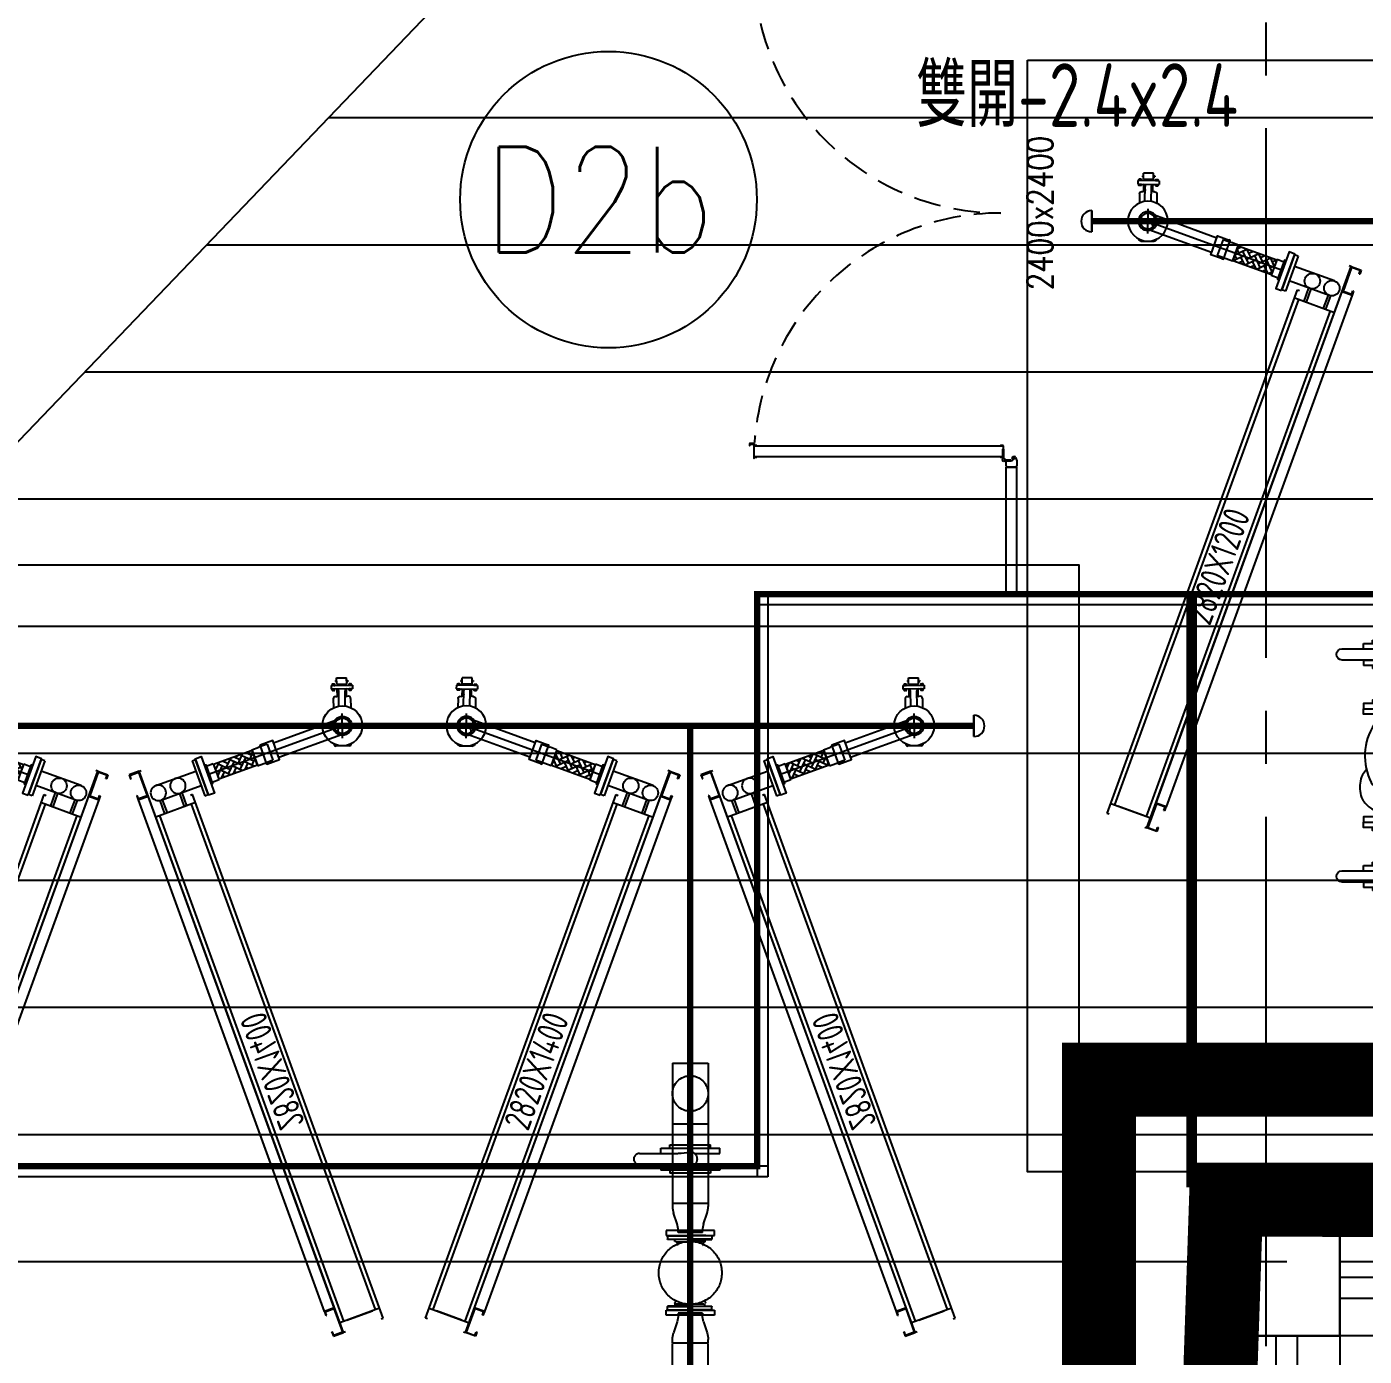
# Model space of a CAD drawing. Extents: x -18489 to 195597, y -1599 to 112111.
# Drawn here: x 14535 to 15166, y -45 to 583 of the extents above; entities that cross this region are included whole.
import ezdxf
from ezdxf.enums import TextEntityAlignment as Align

# ---------------------------------------------------------------- set-up
doc = ezdxf.new("R2010")
doc.units = 0
doc.header["$LTSCALE"] = 100
for name, pattern in [('188K-SM-03-F10-ARCH-PA-Y2257103$0$DASHED', [19.05, 12.7, -6.35]), ('188K-SM-07-F10-MECH-CR PIPE-Y2257103$0$XFM1Q20-200k$0$CENTER', [2, 1.25, -0.25, 0.25, -0.25]), ('X-S-FAB-L10$0$COL-CEN-LIN', [3.25, 2.5, -0.25, 0.25, -0.25])]:
    doc.linetypes.add(name, pattern=pattern)
for name, color, linetype in [('188K-SM-03-F10-ARCH-PA-Y2257103$0$K-0-Door-TXT', 53, 'Continuous'), ('188K-SM-03-F10-ARCH-PA-Y2257103$0$K-AREA', 53, 'Continuous'), ('188K-SM-03-F10-ARCH-PA-Y2257103$0$K-Divider-7.5', 53, 'Continuous'), ('188K-SM-03-F10-ARCH-PA-Y2257103$0$K-Door', 53, 'Continuous'), ('188K-SM-03-F10-ARCH-PA-Y2257103$0$K-P1S-4.2-單抗', 53, 'Continuous'), ('188K-SM-03-F10-ARCH-PA-Y2257103$0$K-P2D-4.2-雙抗', 53, 'Continuous'), ('188K-SM-03-F10-ARCH-PA-Y2257103$0$K-TXT', 53, 'Continuous'), ('188K-SM-03-F10-ARCH-PA-Y2257103$0$K-岩棉 2hr 7.5-非抗', 53, 'Continuous'), ('188K-SM-07-F10-MECH-CR PIPE-Y2257103$0$00_AC_CHS_12℃', 4, 'Continuous'), ('188K-SM-07-F10-MECH-CR PIPE-Y2257103$0$00_AC_CHS_20℃', 3, 'Continuous'), ('188K-SM-07-F10-MECH-CR PIPE-Y2257103$0$00_DCC', 7, 'Continuous'), ('188K-SM-07-F10-MECH-CR PIPE-Y2257103$0$00_閥站分組', 1, 'Continuous'), ('188K-SM-07-F10-MECH-CR PIPE-Y2257103$0$XFM1Q20-200k$0$U-PCW-V', 2, 'Continuous'), ('X-S-FAB-L10$0$0-DIM-TXT', 8, 'Continuous'), ('X-S-FAB-L10$0$A-WALL-EX', 8, 'Continuous'), ('X-S-FAB-L10$0$BLOCK', 8, 'Continuous'), ('X-S-FAB-L10$0$CCL', 8, 'X-S-FAB-L10$0$COL-CEN-LIN'), ('X-S-FAB-L10$0$COL-S', 8, 'Continuous'), ('X-S-FAB-L10$0$DIM-SEC', 8, 'Continuous'), ('X-S-FAB-L10$0$PEN4', 8, 'Continuous')]:
    doc.layers.add(name, color=color, linetype=linetype)
doc.styles.add('188K-SM-03-F10-ARCH-PA-Y2257103$0$14P7-XFDP10$0$AA-TXT', font='simplex.shx', dxfattribs={"width": 0.8, "bigfont": 'chineset.shx'})
doc.styles.add('188K-SM-03-F10-ARCH-PA-Y2257103$0$AA-TXT', font='isocp.shx', dxfattribs={"width": 0.8, "bigfont": 'chineset.shx'})
doc.styles.add('188K-SM-03-F10-ARCH-PA-Y2257103$0$Standard', font='txt.shx', dxfattribs={"bigfont": 'chineset.shx'})
doc.styles.add('188K-SM-07-F10-MECH-CR PIPE-Y2257103$0$XFM1Q20-200k$0$aa-txt', font='isocp.shx', dxfattribs={"bigfont": 'chineset.shx'})
doc.styles.add('X-S-FAB-L10$0$CHINA', font='simplex.shx', dxfattribs={"width": 0.75, "bigfont": 'chineset.shx'})
doc.styles.add('X-S-FAB-L10$0$Standard', font='', dxfattribs={"width": 0.8})
doc.styles.add('X-S-FAB-L10$0$TG_NOTE_TEXT', font='simplex.shx', dxfattribs={"width": 0.75, "bigfont": 'chineset.shx'})
doc.styles.get('X-S-FAB-L10$0$Standard').set_extended_font_data('Microsoft JhengHei')

# ---------------------------------------------------------------- blocks, each defined once
blk = doc.blocks.new('X-S-FAB-L10$0$FAB2-L05')
at = {"layer": 'X-S-FAB-L10$0$CCL'}
for p, q in [((-11040, 11005), (-11040, 0)), ((-26880, 720), (1210, 720))]:
    blk.add_line(p, q, dxfattribs=at)
at = {"layer": 'X-S-FAB-L10$0$COL-S'}
blk.add_lwpolyline([(-11075, 755), (-11005, 755), (-11005, 685), (-11075, 685)], close=True, dxfattribs=at)
blk = doc.blocks.new('*U225')
blk.add_lwpolyline([(0, 0.5), (65.2467, 0.5), (65.5542, 0.0898), (65.5542, 0.2998), (65.5542, 0.8184), (65.7962, 0.5004, 0.234256), (65.797, 0.5), (131.1086, 0.5)], format="xyb")
blk = doc.blocks.new('X-S-FAB-L10')
at = {"layer": 'X-S-FAB-L10$0$PEN4'}
h = blk.add_hatch(dxfattribs=at)
h.set_pattern_fill('LINE', color=256, scale=480)
h.set_pattern_definition([(0, (0, 0), (0, 60), [])])
h.paths.add_polyline_path([(16745, -35), (15995, -35), (15995, 35), (15925, 35), (15925, -35), (15155, -35), (15155, 35), (15085, 35), (15085, -35), (15155, -35), (15155, -250), (13920, -250), (19914.055, 6000), (21180, 7320), (21180, 5520), (23465, 5520), (23485, 3587.5), (24315, 3587.5), (24315, 1870), (17075, 1870), (17075, 2060), (16745, 2060), (16745, -21.034)])
at = {"layer": 'DefPoints'}
blk.add_lwpolyline([(16745, -35), (15995, -35), (15995, 35), (15925, 35), (15925, -35), (15155, -35), (15155, 35), (15085, 35), (15085, -35), (15155, -35), (15155, -250), (13920, -250), (19914.055, 6000), (21180, 7320), (21180, 5520), (23465, 5520), (23485, 3587.5), (24315, 3587.5), (24315, 1870), (17075, 1870), (17075, 2060), (16745, 2060), (16745, -21.034)], close=True, dxfattribs=at)
at = {"layer": 'X-S-FAB-L10$0$A-WALL-EX', "lineweight": 0, "flags": 128}
for points in [[(15155, -35), (15166.5, -35)], [(15155, -35), (15155, -370)]]:
    blk.add_lwpolyline(points, dxfattribs=at)
at = {"layer": 'X-S-FAB-L10$0$COL-S'}
for p, q in [((15085, 35), (15155, 35)), ((15085, -35), (15085, 35)), ((15155, 35), (15155, -35)), ((15155, -35), (15085, -35))]:
    blk.add_line(p, q, dxfattribs=at)
at = {"layer": 'X-S-FAB-L10$0$BLOCK'}
blk.add_blockref('X-S-FAB-L10$0$FAB2-L05', (26160, -720), dxfattribs=at)
at = {"layer": 'X-S-FAB-L10$0$DIM-SEC', "xscale": 79.99999999999999, "yscale": 79.99999999999999, "zscale": 79.99999999999999, "rotation": 46.19751215650524}
blk.add_blockref('*U225', (13948.869, -277.687), dxfattribs=at)
at = {"style": 'X-S-FAB-L10$0$TG_NOTE_TEXT', "width": 0.5, "flags": 1}
for p in [(7463.301, 9020), (18268.251, 8649), (11197.77, 4800.167), (16485.801, 4800.167), (25420.27, 2635), (13360, 320.001, 0), (7463.301, -33.333)]:
    blk.add_attdef('WH', text='', height=20, dxfattribs=at).set_placement(p, align=Align.BOTTOM_LEFT)
at = {"width": 0.5}
for style, p in [('X-S-FAB-L10$0$TG_NOTE_TEXT', (7585, 9020)), ('X-S-FAB-L10$0$TG_NOTE_TEXT', (18389.95, 8649)), ('X-S-FAB-L10$0$TG_NOTE_TEXT', (11117.5, 4813.5)), ('X-S-FAB-L10$0$TG_NOTE_TEXT', (16607.5, 4813.5)), ('X-S-FAB-L10$0$TG_NOTE_TEXT', (25350, 2635)), ('X-S-FAB-L10$0$Standard', (13129.375, 325.001, 0)), ('X-S-FAB-L10$0$TG_NOTE_TEXT', (7585, -20))]:
    blk.add_attdef('DESC', text='', height=10, dxfattribs=dict(at, style=style)).set_placement(p, align=Align.BOTTOM_LEFT)
for tag, style, p in [('TYPE', 'X-S-FAB-L10$0$TG_NOTE_TEXT', (7619.286, 9020)), ('NO', 'X-S-FAB-L10$0$TG_NOTE_TEXT', (7650.095, 9020)), ('TYPE', 'X-S-FAB-L10$0$TG_NOTE_TEXT', (18424.236, 8649)), ('NO', 'X-S-FAB-L10$0$TG_NOTE_TEXT', (18455.045, 8649)), ('NO', 'X-S-FAB-L10$0$TG_NOTE_TEXT', (11088.595, 4813.5)), ('TYPE', 'X-S-FAB-L10$0$TG_NOTE_TEXT', (11151.786, 4813.5)), ('TYPE', 'X-S-FAB-L10$0$TG_NOTE_TEXT', (16641.786, 4813.5)), ('NO', 'X-S-FAB-L10$0$TG_NOTE_TEXT', (16672.595, 4813.5)), ('NO', 'X-S-FAB-L10$0$TG_NOTE_TEXT', (25313, 2635)), ('TYPE', 'X-S-FAB-L10$0$TG_NOTE_TEXT', (25350, 2635)), ('NO', 'X-S-FAB-L10$0$Standard', (13100, 320.001, 0)), ('TYPE', 'X-S-FAB-L10$0$Standard', (13129.375, 320.001, 0)), ('TYPE', 'X-S-FAB-L10$0$TG_NOTE_TEXT', (7619.286, -20)), ('NO', 'X-S-FAB-L10$0$TG_NOTE_TEXT', (7650.095, -20))]:
    blk.add_attdef(tag, text='', height=10, dxfattribs=dict(at, style=style)).set_placement(p, align=Align.BOTTOM_RIGHT)
for rotation, style, p in [(180, 'X-S-FAB-L10$0$Standard', (317.625, 7480)), (180, 'X-S-FAB-L10$0$Standard', (1217.625, 7480)), (90, 'X-S-FAB-L10$0$TG_NOTE_TEXT', (24310, 3647.5)), (270, 'X-S-FAB-L10$0$TG_NOTE_TEXT', (17080, 1605))]:
    blk.add_attdef('DESC', text='', height=10, rotation=rotation, dxfattribs=dict(at, style=style)).set_placement(p, align=Align.BOTTOM_LEFT)
for tag, rotation, style, p in [('TYPE', 180, 'X-S-FAB-L10$0$Standard', (317.625, 7480)), ('NO', 180, 'X-S-FAB-L10$0$Standard', (347, 7480)), ('TYPE', 180, 'X-S-FAB-L10$0$Standard', (1217.625, 7480)), ('NO', 180, 'X-S-FAB-L10$0$Standard', (1247, 7480)), ('TYPE', 90, 'X-S-FAB-L10$0$TG_NOTE_TEXT', (24310, 3647.5)), ('NO', 90, 'X-S-FAB-L10$0$TG_NOTE_TEXT', (24310, 3610.5)), ('TYPE', 270, 'X-S-FAB-L10$0$TG_NOTE_TEXT', (17080, 1605)), ('NO', 270, 'X-S-FAB-L10$0$TG_NOTE_TEXT', (17080, 1573))]:
    blk.add_attdef(tag, text='', height=10, rotation=rotation, dxfattribs=dict(at, style=style)).set_placement(p, align=Align.BOTTOM_RIGHT)
at = {"style": 'X-S-FAB-L10$0$TG_NOTE_TEXT', "width": 0.5, "flags": 1}
for rotation, p in [(180, (43, 7480)), (180, (943, 7480)), (90, (24310, 3717.77)), (270, (17080, 1711.699))]:
    blk.add_attdef('WH', text='', height=20, rotation=rotation, dxfattribs=at).set_placement(p, align=Align.BOTTOM_LEFT)
at = {"layer": 'X-S-FAB-L10$0$0-DIM-TXT', "style": 'X-S-FAB-L10$0$CHINA', "width": 0.75}
for p in [(667.414, 7855.1, -2689.4), (22627.353, 6728.814), (25644.722, 6728.814), (24778.787, 5569.051), (1118.252, 4980), (417.801, 4594.623), (23874.84, 4355), (22927.43, 4330.122), (23749.869, 3901.367), (417.801, 3765.236), (1118.252, 3730), (417.801, 3115.79), (536.882, 2227.832), (16908.994, 1782.652), (888.445, 880.466), (16977.43, 750), (18878.841, 750), (25641.221, 553.233), (21364.03, 526.894)]:
    blk.add_attdef('HIG', text='', height=80, dxfattribs=at).set_placement(p, align=Align.MIDDLE_LEFT)
blk = doc.blocks.new('188K-SM-07-F10-MECH-CR PIPE-Y2257103$0$XFM1P20-200k$0$005')
at = {"layer": '188K-SM-07-F10-MECH-CR PIPE-Y2257103$0$00_DCC'}
h = blk.add_hatch(dxfattribs=at)
h.set_pattern_fill('AR-HBONE', color=60, scale=0.430893, angle=360, style=0)
h.set_pattern_definition([(135, (-2258.2576, -4619.8331), (-8e-16, 2.4374981), [5.1707143, -1.7235714]), (45, (-2259.4764, -4618.6144), (-8e-16, 2.4374981), [5.1707143, -1.7235714])])
h.paths.add_polyline_path([(21.88125, -3.01625), (21.88125, 3.01625), (5.88125, 3.01625), (5.88125, -3.01625)])
edge = h.paths.add_edge_path(flags=17)
edge.add_line((21.88125, 3.01625), (21.88125, -3.01625))
at = {"layer": '188K-SM-07-F10-MECH-CR PIPE-Y2257103$0$00_DCC', "color": 60}
for p, q in [((5.88125, 3.31625), (3, 3.31625)), ((5.88125, 3.31625), (5.88125, -3.31625)), ((21.88125, 3.01625), (5.88125, 3.01625)), ((5.88125, 3.01625), (5.88125, -3.01625)), ((21.88125, 3.31625), (24.7625, 3.31625)), ((21.88125, 3.31625), (21.88125, -3.31625)), ((21.88125, 3.01625), (21.88125, -3.01625)), ((21.88125, -3.01625), (21.88125, 3.01625)), ((28.2625, 3.31625), (24.7625, 3.31625)), ((28.2625, 3.31625), (28.2625, -3.31625)), ((5.88125, -3.31625), (3, -3.31625)), ((21.88125, -3.01625), (5.88125, -3.01625)), ((21.88125, -3.31625), (28.2625, -3.31625)), ((28.2625, -3.31625), (25.38125, -3.31625))]:
    blk.add_line(p, q, dxfattribs=at)
for points in [[(0, -7.6), (0, 7.6), (2.38125, 7.6), (2.38125, -7.6), (0, -7.6)], [(2.38125, 3.8975), (3, 3.8975), (3, -3.8975), (2.38125, -3.8975)]]:
    blk.add_lwpolyline(points, dxfattribs=at)
blk = doc.blocks.new('188K-SM-07-F10-MECH-CR PIPE-Y2257103$0$DCC_配管')
at = {"layer": '188K-SM-07-F10-MECH-CR PIPE-Y2257103$0$00_DCC', "color": 60}
for p, q in [((-64.6, 32.32, 0), (-64.61, 32.32, 0)), ((-63.2, 32.48, 0), (-58.33, 28.64, 0)), ((-71.24, 26.73, 0), (-62.06, 19.48, 0)), ((-63.02, 27.7, 0), (-70.28, 18.51, 0)), ((-33.99, 15.66), (-65.45, 26.55, 0)), ((-58.16, 27.23, 0), (-58.16, 27.23, 0)), ((-77.84, 15.55, 0), (-75.14, 18.98, 0)), ((-36.38, 8.77), (-67.65, 19.59, 0)), ((-66.65, 23.11, 0), (-3.17, 1.1)), ((-80.65, 12.67, 0), (-80.9, 12.35, 0)), ((-79.81, 12.15, 0), (-80.47, 12.67, 0)), ((-76.96, 13.5, 0), (-79.06, 10.84, 0)), ((-73.6, 16.72, 0), (-78, 11.14, 0)), ((-77.68, 14.15, 0), (-77.2, 13.77, 0)), ((-71.25, 14.87, 0), (-75.63, 9.32, 0)), ((-71.4, 10.47, 0), (-68.69, 13.89, 0)), ((-80.7, 9.11, 0), (-82.52, 6.8, 0)), ((-78.82, 3.89, 0), (-82.52, 6.8, 0)), ((-82.43, 11.23, 0), (-81.37, 12.58, 0)), ((-74.54, 5, 0), (-82.43, 11.23, 0)), ((-82.36, 10.51, 0), (-82.1, 10.83, 0)), ((-81.66, 9.81, 0), (-82.32, 10.34, 0)), ((-82.19, 8.1, 0), (-81.89, 8.5, 0)), ((-81.76, 7.76, 0), (-82.19, 8.1, 0)), ((-82.14, 10.34, 0), (-81.89, 10.66, 0)), ((-81.45, 8.15, 0), (-81.89, 8.5, 0)), ((-81.7, 9.99, 0), (-81.45, 10.31, 0)), ((-81.48, 9.82, 0), (-81.23, 10.13, 0)), ((-81.37, 12.58, 0), (-73.47, 6.34, 0)), ((-77, 6.19, 0), (-80.7, 9.11, 0)), ((-80.43, 12.5, 0), (-80.68, 12.18, 0)), ((-79.99, 12.15, 0), (-80.24, 11.83, 0)), ((-79.77, 11.98, 0), (-80.02, 11.66, 0)), ((-79.35, 8.8, 0), (-79.72, 8.34, 0)), ((-77.61, 7.43, 0), (-77.98, 6.96, 0)), ((-73.6, 10.85, 0), (-75.7, 8.18, 0)), ((-74.43, 7.76, 0), (-74.68, 7.44, 0)), ((-74.54, 5, 0), (-73.47, 6.34, 0)), ((-74.21, 7.58, 0), (-74.46, 7.26, 0)), ((-74.25, 7.76, 0), (-73.59, 7.24, 0)), ((-73.77, 7.24, 0), (-74.02, 6.92, 0)), ((-73.55, 7.06, 0), (-73.8, 6.74, 0)), ((-72.8, 10.3, 0), (-73.28, 10.68, 0)), ((-77, 6.19, 0), (-78.82, 3.89, 0)), ((-78.07, 4.85, 0), (-77.63, 4.5, 0)), ((-77.76, 5.24, 0), (-77.32, 4.89, 0)), ((-77.63, 4.5, 0), (-77.32, 4.89, 0)), ((-76.13, 5.6, 0), (-75.88, 5.92, 0)), ((-76.09, 5.42, 0), (-75.43, 4.9, 0)), ((-75.91, 5.42, 0), (-75.66, 5.74, 0)), ((-75.47, 5.08, 0), (-75.22, 5.4, 0)), ((-75.25, 4.9, 0), (-75, 5.22, 0)), ((1.2, 3.45), (-1.2, -3.45))]:
    blk.add_line(p, q, dxfattribs=at)
at = {"layer": '188K-SM-07-F10-MECH-CR PIPE-Y2257103$0$00_DCC', "color": 60, "elevation": 0}
for points in [[(-27.62, 14.58), (-33.64, 16.67), (-36.73, 7.76), (-30.71, 5.67)], [(-28.33, 14.83), (-27.62, 14.58), (-30.71, 5.67), (-31.42, 5.91)]]:
    blk.add_lwpolyline(points, dxfattribs=at)
at = {"layer": '188K-SM-07-F10-MECH-CR PIPE-Y2257103$0$00_DCC', "color": 60}
for centre, radius in [((-66.65, 23.1, 0), 9.44), ((-66.65, 23.11, 0), 4.44), ((-66.65, 23.11, 0), 3.65)]:
    blk.add_circle(centre, radius, dxfattribs=at)
for centre, radius, start, end in [((-63.82, 31.7, 0), 1, 51.70966, 141.70966), ((-65.31, 24.87, 0), 2.22, 232.78899, 50.63033), ((-58.95, 27.85, 0), 1, 321.70966, 51.70966), ((-80.56, 12.56, 0), 0.143, 334.39004, 129.02928), ((-77.06, 14.93, 0), 1, 141.70966, 231.70966), ((-77.82, 12.98, 0), 1, 321.70966, 51.70966), ((-82.23, 10.45, 0), 0.143, 154.39004, 309.02928), ((-82.23, 10.89, 0), 0.143, 334.39004, 51.70966), ((-81.73, 10.39, 0), 0.406, 188.10684, 275.31248), ((-82.01, 10.72, 0), 0.143, 334.39004, 129.02928), ((-81.85, 10.25, 0), 0.406, 8.10684, 95.31248), ((-81.57, 9.93, 0), 0.143, 154.39004, 309.02928), ((-81.36, 10.2, 0), 0.143, 334.39004, 129.02928), ((-81.14, 10.02, 0), 0.143, 51.70966, 129.02928), ((-80.99, 12.46, 0), 0.143, 231.70966, 309.02928), ((-80.77, 12.29, 0), 0.143, 154.39004, 309.02928), ((-80.28, 12.23, 0), 0.406, 188.10684, 275.31248), ((-80.39, 12.09, 0), 0.406, 8.10684, 95.31248), ((-80.11, 11.77, 0), 0.143, 154.39004, 309.02928), ((-79.89, 11.59, 0), 0.143, 154.39004, 231.70966), ((-79.9, 12.04, 0), 0.143, 334.39004, 129.02928), ((-78.76, 11.79, 0), 1, 231.70966, 321.70966), ((-74.84, 8.7, 0), 1, 141.70966, 231.70966), ((-74.77, 7.55, 0), 0.143, 231.70966, 309.02928), ((-73.9, 9.89, 0), 1, 51.70966, 141.70966), ((-74.55, 7.38, 0), 0.143, 154.39004, 309.02928), ((-74.06, 7.32, 0), 0.406, 188.10684, 275.31248), ((-74.34, 7.65, 0), 0.143, 334.39004, 129.02928), ((-74.17, 7.18, 0), 0.406, 8.10684, 95.31248), ((-73.89, 6.86, 0), 0.143, 154.39004, 309.02928), ((-73.67, 6.68, 0), 0.143, 154.39004, 231.70966), ((-73.68, 7.12, 0), 0.143, 334.39004, 129.02928), ((-72.18, 11.09, 0), 1, 231.70966, 321.70966), ((-76, 5.54, 0), 0.143, 154.39004, 309.02928), ((-76.01, 5.98, 0), 0.143, 334.39004, 51.70966), ((-75.51, 5.48, 0), 0.406, 188.10684, 275.31248), ((-75.79, 5.8, 0), 0.143, 334.39004, 129.02928), ((-75.62, 5.34, 0), 0.406, 8.10684, 95.31248), ((-75.35, 5.01, 0), 0.143, 154.39004, 309.02928), ((-75.13, 5.28, 0), 0.143, 334.39004, 129.02928), ((-74.91, 5.11, 0), 0.143, 51.70966, 129.02928)]:
    blk.add_arc(centre, radius, start, end, dxfattribs=at)
at = {"layer": '188K-SM-07-F10-MECH-CR PIPE-Y2257103$0$00_DCC', "color": 60, "xscale": 1.210111893907765, "yscale": 1.210111893907765, "zscale": 1.210111893907765, "rotation": 160.8548292855056}
blk.add_blockref('188K-SM-07-F10-MECH-CR PIPE-Y2257103$0$XFM1P20-200k$0$005', (0, 0), dxfattribs=at)
blk = doc.blocks.new('188K-SM-07-F10-MECH-CR PIPE-Y2257103$0$DCC-1_2.82x1.2')
at = {"layer": '188K-SM-07-F10-MECH-CR PIPE-Y2257103$0$00_DCC', "color": 24}
for p, q in [((278.05, 32.11), (260.55, 32.11)), ((260.55, 30.31), (260.55, 32.11)), ((278.05, 30.31), (278.05, 32.11)), ((278.05, 30.31), (260.55, 30.31)), ((265.65, 10.21), (265.65, 30.31)), ((272.95, 10.21), (272.95, 30.31)), ((0, 25.01), (263, 25.11)), ((0, 24.01), (0, 25.01)), ((5, 25.01), (5, 5.01)), ((5, 25.01), (5, 5.01)), ((5, 23.01), (259, 23.11)), ((5, 8.61), (5, 21.41)), ((259, 25.11), (259, 5.11)), ((265.65, 20.61), (259, 20.61)), ((265.65, 19.41), (259, 19.41)), ((263, 25.11), (263, 24.11)), ((5, 7.01), (259, 7.11)), ((265.65, 10.81), (259, 10.81)), ((265.65, 9.61), (259, 9.61)), ((0, 6.01), (0, 5.01)), ((0, 5.01), (282, 5.11)), ((282, 5.11), (282, 6.11))]:
    blk.add_line(p, q, dxfattribs=at)
at = {"layer": '188K-SM-07-F10-MECH-CR PIPE-Y2257103$0$00_DCC'}
for p, q in [((0, 0), (0, 5)), ((0, 5), (12.5, 5)), ((2, 0), (0, 0)), ((12.18, 4.68), (0.32, 4.68)), ((0.32, 4.68), (0.32, 0.32)), ((0.32, 0.32), (2, 0.32)), ((2, 0.32), (2, 0)), ((10.5, 0), (10.5, 0.32)), ((10.5, 0.32), (12.18, 0.32)), ((12.5, 0), (10.5, 0)), ((12.18, 0.32), (12.18, 4.68)), ((12.5, 5), (12.5, 0)), ((12.5, -0.05), (12.5, 4.95)), ((269.5, 5.11), (269.5, 0.11)), ((269.5, 0.11), (269.5, 5.11)), ((269.5, 5.11), (282, 5.11)), ((271.5, 0.11), (269.5, 0.11)), ((281.68, 4.79), (269.82, 4.79)), ((269.82, 4.79), (269.82, 0.43)), ((269.82, 0.43), (271.5, 0.43)), ((271.5, 0.43), (271.5, 0.11)), ((280, 0.11), (280, 0.43)), ((280, 0.43), (281.68, 0.43)), ((282, 0.11), (280, 0.11)), ((281.68, 0.43), (281.68, 4.79)), ((282, 5.11), (282, 0.11))]:
    blk.add_line(p, q, dxfattribs=at)
at = {"layer": '188K-SM-07-F10-MECH-CR PIPE-Y2257103$0$00_DCC', "color": 3}
for p, q in [((12.5, 4.95), (269.5, 5.11)), ((269.5, 0.11), (12.5, -0.05))]:
    blk.add_line(p, q, dxfattribs=at)
at = {"layer": '188K-SM-07-F10-MECH-CR PIPE-Y2257103$0$00_DCC'}
blk.add_lwpolyline([(2, -0.16), (2, 0)], dxfattribs=at)
at = {"layer": '188K-SM-07-F10-MECH-CR PIPE-Y2257103$0$00_DCC', "color": 24}
for centre in [(269.3, 20.01), (269.3, 10.21)]:
    blk.add_circle(centre, 3.65, dxfattribs=at)
at = {"layer": '188K-SM-07-F10-MECH-CR PIPE-Y2257103$0$00_DCC', "xscale": -1, "rotation": 70.85482928510034}
blk.add_blockref('188K-SM-07-F10-MECH-CR PIPE-Y2257103$0$DCC_配管', (269.3, 32.11), dxfattribs=at)
at = {"layer": '188K-SM-07-F10-MECH-CR PIPE-Y2257103$0$00_DCC', "color": 24, "style": '188K-SM-07-F10-MECH-CR PIPE-Y2257103$0$XFM1Q20-200k$0$aa-txt', "width": 0.8}
blk.add_text('2820X1200', height=12.5, rotation=360, dxfattribs=at).set_placement((127.55, 15.83), align=Align.MIDDLE)
blk = doc.blocks.new('188K-SM-07-F10-MECH-CR PIPE-Y2257103$0$XFM1Q20-200k$0$R6-4')
at = {"layer": '188K-SM-07-F10-MECH-CR PIPE-Y2257103$0$00_DCC', "color": 60}
for p, q in [((-5.72, 0), (-5.72, -1.01)), ((-5.72, 0), (5.72, 0)), ((-6.22, -4.15), (-7.91, -9.27)), ((5.72, 0), (5.72, -1.01)), ((6.22, -4.15), (7.91, -9.27)), ((-8.41, -13.97), (-8.41, -12.4)), ((8.41, -13.97), (8.41, -12.4)), ((8.41, -13.97), (-8.41, -13.97))]:
    blk.add_line(p, q, dxfattribs=at)
for centre, start, end in [((-15.72, -1.01), 341.73209, 0), ((15.72, -1.01), 180, 198.26791), ((1.59, -12.4), 161.73209, 180), ((-1.59, -12.4), 0, 18.26791)]:
    blk.add_arc(centre, 10, start, end, dxfattribs=at)
blk = doc.blocks.new('188K-SM-07-F10-MECH-CR PIPE-Y2257103$0$XFM1Q20-200k$0$BV-150V-T1')
at = {"color": 0, "linetype": 'ByBlock'}
for p, q in [((-2.7, 13.97), (-5.24, 13.97)), ((-5.24, -13.97), (-5.24, 13.97)), ((2.7, 13.97), (5.24, 13.97)), ((5.24, 13.97), (5.24, -13.97)), ((-5.24, 9.6), (-6.67, 9.6)), ((-6.67, -9.6), (-6.67, 9.6)), ((5.24, 9.6), (6.67, 9.6)), ((6.67, 9.6), (6.67, -9.6)), ((-5.24, -9.6), (-6.67, -9.6)), ((2.7, -8.41), (-2.7, -8.41)), ((5.24, -9.6), (6.67, -9.6)), ((-2.7, -13.97), (-5.24, -13.97)), ((2.7, -13.97), (5.24, -13.97))]:
    blk.add_line(p, q, dxfattribs=at)
blk.add_lwpolyline([(-2.67, 7.5), (-2.67, 24.03, -1), (2.67, 24.03), (2.67, 7.68, 0.028765), (2.87, 4.24), (3.32, 0.29, -1.044614), (-3.34, 0), (-2.87, 4.06, 0.028765)], format="xyb", close=True, dxfattribs=at)
for points in [[(-2.7, 13.97), (-2.7, 6.15)], [(2.7, 13.97), (2.7, 6.33)], [(-2.7, -1.96), (-2.7, -13.97)], [(2.7, -1.96), (2.7, -13.97)]]:
    blk.add_lwpolyline(points, dxfattribs=at)
blk = doc.blocks.new('188K-SM-07-F10-MECH-CR PIPE-Y2257103$0$DCC-閥站(出)')
at = {"layer": '188K-SM-07-F10-MECH-CR PIPE-Y2257103$0$00_DCC', "color": 60, "linetype": '188K-SM-07-F10-MECH-CR PIPE-Y2257103$0$XFM1Q20-200k$0$CENTER'}
for p, q in [((-8.41, 206.26, 0), (-8.41, 140.24, 0)), ((-8.41, 206.26, 0), (8.41, 206.26, 0)), ((0, 0), (0, 206.26, 0)), ((8.41, 206.26, 0), (8.41, 140.24, 0)), ((-8.41, 177.68, 0), (8.41, 177.68, 0)), ((-10.79, 124.72, 0), (-0.29, 124.72, 0)), ((-10.79, 124.72, 0), (-10.79, 123.22, 0)), ((-10.79, 123.22, 0), (-0.29, 123.22, 0)), ((-10.69, 123.12, 0), (-10.79, 123.22, 0)), ((-0.29, 123.12, 0), (-10.69, 123.12, 0)), ((-7.84, 124.92, 0), (-0.29, 124.92, 0)), ((-7.84, 124.72, 0), (-7.84, 124.92, 0)), ((-7.29, 122.11, 0), (-7.29, 122.92, 0)), ((-6.69, 121.93, 0), (-0.29, 121.93, 0)), ((7.26, 124.92, 0), (-0.29, 124.92, 0)), ((10.21, 124.72, 0), (-0.29, 124.72, 0)), ((10.21, 123.22, 0), (-0.29, 123.22, 0)), ((-0.29, 123.12, 0), (10.11, 123.12, 0)), ((6.71, 121.93, 0), (-0.29, 121.93, 0)), ((6.71, 121.93, 0), (6.71, 122.92, 0)), ((7.26, 124.72, 0), (7.26, 124.92, 0)), ((10.11, 123.12, 0), (10.21, 123.22, 0)), ((10.21, 124.72, 0), (10.21, 123.22, 0)), ((-10.69, 91.52, 0), (-10.79, 91.42, 0)), ((-10.79, 91.42, 0), (-0.29, 91.42, 0)), ((-10.79, 89.92, 0), (-10.79, 91.42, 0)), ((-10.79, 89.92, 0), (-0.29, 89.92, 0)), ((-0.29, 91.52, 0), (-10.69, 91.52, 0)), ((-7.84, 89.92, 0), (-7.84, 89.72, 0)), ((-7.84, 89.72, 0), (-0.29, 89.72, 0)), ((-7.29, 93.01, 0), (-7.29, 91.72, 0)), ((6.71, 92.52, 0), (-7.29, 92.52, 0)), ((-0.29, 91.52, 0), (10.11, 91.52, 0)), ((10.21, 91.42, 0), (-0.29, 91.42, 0)), ((10.21, 89.92, 0), (-0.29, 89.92, 0)), ((7.26, 89.72, 0), (-0.29, 89.72, 0)), ((6.71, 92.52, 0), (6.71, 91.72, 0)), ((7.26, 89.92, 0), (7.26, 89.72, 0)), ((10.11, 91.52, 0), (10.21, 91.42, 0)), ((10.21, 89.92, 0), (10.21, 91.42, 0)), ((-8.41, 62.58, 0), (-8.41, 74.04, 0)), ((8.41, 62.58, 0), (8.41, 74.04, 0)), ((-8.41, 49.53, 0), (-8.41, 0, 0)), ((8.41, 49.53, 0), (8.41, 0, 0)), ((8.4, 39.53, 0), (-8.4, 39.53, 0)), ((-8.41, 28.57, 0), (8.41, 28.57, 0)), ((-8.41, 0, 0), (8.41, 0, 0))]:
    blk.add_line(p, q, dxfattribs=at)
at = {"layer": '188K-SM-07-F10-MECH-CR PIPE-Y2257103$0$00_DCC', "color": 60, "linetype": '188K-SM-07-F10-MECH-CR PIPE-Y2257103$0$XFM1Q20-200k$0$CENTER', "elevation": 0}
for points in [[(-11.43, 124.92), (11.43, 124.92), (11.43, 127.3), (-11.43, 127.3)], [(-11.43, 89.67), (11.43, 89.67), (11.43, 87.29), (-11.43, 87.29)]]:
    blk.add_lwpolyline(points, close=True, dxfattribs=at)
at = {"layer": '188K-SM-07-F10-MECH-CR PIPE-Y2257103$0$00_DCC', "color": 60, "linetype": '188K-SM-07-F10-MECH-CR PIPE-Y2257103$0$XFM1Q20-200k$0$CENTER'}
for centre, radius in [((0, 191.97, 0), 8.41), ((0, 107.32, 0), 14.88), ((0, 14.29, 0), 8.41)]:
    blk.add_circle(centre, radius, dxfattribs=at)
for centre, radius, start, end in [((-7.49, 122.92, 0), 0.2, 0, 90), ((-7.41, 120.62, 0), 1.5, 45, 85.36093), ((-7.46, 120.67, 0), 1.5, 345, 45), ((7.46, 120.67, 0), 1.5, 135, 195), ((7.41, 120.62, 0), 1.5, 94.63907, 135), ((6.91, 122.92, 0), 0.2, 90, 180), ((-7.49, 91.72, 0), 0.2, 270, 0), ((-8.4, 94.02, 0), 1.5, 317.6297, 21.32321), ((6.91, 91.72, 0), 0.2, 180, 270), ((8.4, 94.02, 0), 1.5, 158.67679, 222.3703)]:
    blk.add_arc(centre, radius, start, end, dxfattribs=at)
for name, p, rotation in [('188K-SM-07-F10-MECH-CR PIPE-Y2257103$0$XFM1Q20-200k$0$BV-150V-T1', (0, 161.01, 0), 90), ('188K-SM-07-F10-MECH-CR PIPE-Y2257103$0$XFM1Q20-200k$0$R6-4', (0, 126.3, 0), 180)]:
    blk.add_blockref(name, p, dxfattribs=dict(at, rotation=rotation))
at = {"layer": '188K-SM-07-F10-MECH-CR PIPE-Y2257103$0$00_DCC', "color": 60, "linetype": '188K-SM-07-F10-MECH-CR PIPE-Y2257103$0$XFM1Q20-200k$0$CENTER', "xscale": -1}
blk.add_blockref('188K-SM-07-F10-MECH-CR PIPE-Y2257103$0$XFM1Q20-200k$0$R6-4', (0, 88.29, 0), dxfattribs=at)
at = {"layer": '188K-SM-07-F10-MECH-CR PIPE-Y2257103$0$00_DCC', "color": 60, "linetype": '188K-SM-07-F10-MECH-CR PIPE-Y2257103$0$XFM1Q20-200k$0$CENTER', "xscale": -1, "rotation": 90}
blk.add_blockref('188K-SM-07-F10-MECH-CR PIPE-Y2257103$0$XFM1Q20-200k$0$BV-150V-T1', (0, 56.2, 0), dxfattribs=at)
blk = doc.blocks.new('188K-SM-07-F10-MECH-CR PIPE-Y2257103$0$XFM1Q20-200k$0$YS-06-B')
at = {"layer": '188K-SM-07-F10-MECH-CR PIPE-Y2257103$0$XFM1Q20-200k$0$U-PCW-V', "color": 0}
for p, q in [((54.97, 8.89), (6.86, 8.89)), ((54.97, -8.89), (6.86, -8.89))]:
    blk.add_line(p, q, dxfattribs=at)
for points in [[(3.97, -13.85), (1.43, -13.85), (1.43, 13.85), (3.97, 13.85), (3.97, -13.85)], [(3.97, -13.85), (6.51, -13.85), (6.51, 13.85), (3.97, 13.85), (3.97, -13.85)], [(57.51, -13.85), (54.97, -13.85), (54.97, 13.85), (57.51, 13.85), (57.51, -13.85)], [(57.51, -13.85), (60.05, -13.85), (60.05, 13.85), (57.51, 13.85), (57.51, -13.85)], [(1.43, -9.6), (0, -9.6), (0, 9.6), (1.43, 9.6)], [(60.05, -9.6), (61.48, -9.6), (61.48, 9.6), (60.05, 9.6)]]:
    blk.add_lwpolyline(points, dxfattribs=at)
for points in [[(18.6, 15.46, 0.133256), (14.63, 14.38, 0.106756), (10.87, 10.93, 0.036777), (9.64, 8.89, 0.036777)], [(28.76, 12.49, 0.064337), (26.31, 14.38, 0.133256), (22.34, 15.46)], [(9.64, -8.89, 0.036777), (10.87, -10.93, 0.106756), (14.63, -14.38, 0.133256), (18.6, -15.46)], [(22.34, -15.46, 0.133256), (26.31, -14.38, 0.064337), (28.76, -12.49, 0.064337)]]:
    blk.add_lwpolyline(points, format="xyb", dxfattribs=at)
for centre, radius, start, end in [((20.47, 4.27), 11.34, 80.52454, 99.47546), ((35.18, -14.34), 27.59, 57.36976, 116.9234), ((29.03, 0), 12.06, 121.76927, 132.51728), ((29.03, 0), 12.06, 227.48272, 238.23073), ((35.18, 14.34), 27.59, 243.0766, 302.63024), ((20.47, -4.27), 11.34, 260.52454, 279.47546)]:
    blk.add_arc(centre, radius, start, end, dxfattribs=at)
blk = doc.blocks.new('188K-SM-07-F10-MECH-CR PIPE-Y2257103$0$DCC-閥站(入)')
at = {"layer": '188K-SM-07-F10-MECH-CR PIPE-Y2257103$0$00_DCC', "color": 4}
for p, q in [((-8.41, 206.26, 0), (-8.41, 0, 0)), ((-8.41, 206.26), (8.41, 206.26)), ((8.41, 206.26, 0), (8.41, 0, 0)), ((-8.41, 177.68), (8.41, 177.68)), ((8.41, 112.03, 0), (8.41, 140.61, 0)), ((-8.41, 28.58), (8.41, 28.58)), ((-8.41, 0), (8.41, 0))]:
    blk.add_line(p, q, dxfattribs=at)
at = {"layer": '188K-SM-07-F10-MECH-CR PIPE-Y2257103$0$00_DCC', "color": 4, "linetype": '188K-SM-07-F10-MECH-CR PIPE-Y2257103$0$XFM1Q20-200k$0$CENTER'}
blk.add_line((0, 0, 0), (0, 206.26, 0), dxfattribs=at)
at = {"layer": '188K-SM-07-F10-MECH-CR PIPE-Y2257103$0$00_DCC', "color": 4}
for centre in [(0, 191.97), (0, 14.29)]:
    blk.add_circle(centre, 8.41, dxfattribs=at)
at = {"layer": '188K-SM-07-F10-MECH-CR PIPE-Y2257103$0$00_DCC', "color": 4, "rotation": 90}
for name, p in [('188K-SM-07-F10-MECH-CR PIPE-Y2257103$0$XFM1Q20-200k$0$BV-150V-T1', (0, 161.01)), ('188K-SM-07-F10-MECH-CR PIPE-Y2257103$0$XFM1Q20-200k$0$YS-06-B', (0, 77.87)), ('188K-SM-07-F10-MECH-CR PIPE-Y2257103$0$XFM1Q20-200k$0$BV-150V-T1', (0, 56.2))]:
    blk.add_blockref(name, p, dxfattribs=at)
blk = doc.blocks.new('188K-SM-07-F10-MECH-CR PIPE-Y2257103$0$DCC-2_2.82x1.4')
at = {"layer": '188K-SM-07-F10-MECH-CR PIPE-Y2257103$0$00_DCC', "color": 4}
for p, q in [((278.05, 32.11), (260.55, 32.11)), ((260.55, 30.31), (260.55, 32.11)), ((278.05, 30.31), (278.05, 32.11)), ((278.05, 30.31), (260.55, 30.31)), ((265.65, 10.21), (265.65, 30.31)), ((272.95, 10.21), (272.95, 30.31)), ((0, 25.01), (263, 25.11)), ((0, 24.01), (0, 25.01)), ((5, 25.01), (5, 5.01)), ((5, 25.01), (5, 5.01)), ((5, 23.01), (259, 23.11)), ((5, 8.61), (5, 21.41)), ((259, 25.11), (259, 5.11)), ((265.65, 20.61), (259, 20.61)), ((265.65, 19.41), (259, 19.41)), ((263, 25.11), (263, 24.11)), ((5, 7.01), (259, 7.11)), ((265.65, 10.81), (259, 10.81)), ((265.65, 9.61), (259, 9.61)), ((0, 6.01), (0, 5.01))]:
    blk.add_line(p, q, dxfattribs=at)
at = {"layer": '188K-SM-07-F10-MECH-CR PIPE-Y2257103$0$00_DCC', "color": 24}
for p, q in [((0, 5.01), (282, 5.11)), ((282, 5.11), (282, 6.11))]:
    blk.add_line(p, q, dxfattribs=at)
at = {"layer": '188K-SM-07-F10-MECH-CR PIPE-Y2257103$0$00_DCC'}
for p, q in [((0, 0), (0, 5)), ((0, 5), (12.5, 5)), ((2, 0), (0, 0)), ((12.18, 4.68), (0.32, 4.68)), ((0.32, 4.68), (0.32, 0.32)), ((0.32, 0.32), (2, 0.32)), ((2, 0.32), (2, 0)), ((10.5, 0), (10.5, 0.32)), ((10.5, 0.32), (12.18, 0.32)), ((12.5, 0), (10.5, 0)), ((12.18, 0.32), (12.18, 4.68)), ((12.5, 5), (12.5, 0)), ((12.5, -0.05), (12.5, 4.95)), ((269.5, 5.11), (269.5, 0.11)), ((269.5, 0.11), (269.5, 5.11)), ((269.5, 5.11), (282, 5.11)), ((271.5, 0.11), (269.5, 0.11)), ((281.68, 4.79), (269.82, 4.79)), ((269.82, 4.79), (269.82, 0.43)), ((269.82, 0.43), (271.5, 0.43)), ((271.5, 0.43), (271.5, 0.11)), ((280, 0.11), (280, 0.43)), ((280, 0.43), (281.68, 0.43)), ((282, 0.11), (280, 0.11)), ((281.68, 0.43), (281.68, 4.79)), ((282, 5.11), (282, 0.11))]:
    blk.add_line(p, q, dxfattribs=at)
at = {"layer": '188K-SM-07-F10-MECH-CR PIPE-Y2257103$0$00_DCC', "color": 3}
for p, q in [((12.5, 4.95), (269.5, 5.11)), ((269.5, 0.11), (12.5, -0.05))]:
    blk.add_line(p, q, dxfattribs=at)
at = {"layer": '188K-SM-07-F10-MECH-CR PIPE-Y2257103$0$00_DCC'}
blk.add_lwpolyline([(2, -0.16), (2, 0)], dxfattribs=at)
at = {"layer": '188K-SM-07-F10-MECH-CR PIPE-Y2257103$0$00_DCC', "color": 4}
for centre in [(269.3, 20.01), (269.3, 10.21)]:
    blk.add_circle(centre, 3.65, dxfattribs=at)
at = {"layer": '188K-SM-07-F10-MECH-CR PIPE-Y2257103$0$00_DCC', "xscale": -1, "rotation": 70.85482928510031}
blk.add_blockref('188K-SM-07-F10-MECH-CR PIPE-Y2257103$0$DCC_配管', (269.3, 32.11), dxfattribs=at)
at = {"layer": '188K-SM-07-F10-MECH-CR PIPE-Y2257103$0$00_DCC', "color": 4, "style": '188K-SM-07-F10-MECH-CR PIPE-Y2257103$0$XFM1Q20-200k$0$aa-txt', "width": 0.8}
blk.add_text('2820X1400', height=12.5, rotation=360, dxfattribs=at).set_placement((127.55, 15.83), align=Align.MIDDLE)
blk = doc.blocks.new('188K-SM-07-F10-MECH-CR PIPE-Y2257103')
at = {"layer": '188K-SM-07-F10-MECH-CR PIPE-Y2257103$0$00_AC_CHS_12℃', "ltscale": 1000, "const_width": 35}
blk.add_lwpolyline([(1863.885, 112.877), (12844.042, 112.877), (12844.042, -152.494), (15041.321, -152.494), (15041.321, 85.834), (16672.641, 85.834), (16672.641, 1909.873), (24026.171, 1909.873)], dxfattribs=at)
at = {"layer": '188K-SM-07-F10-MECH-CR PIPE-Y2257103$0$00_AC_CHS_20℃', "ltscale": 1000}
for p, q in [((15037.871, 496.134, 0), (15037.871, 486.134, 0)), ((15037.871, 486.134, 0), (15037.871, 496.134, 0)), ((14982.282, 257.873, 0), (14982.282, 247.873, 0)), ((14982.282, 247.873, 0), (14982.282, 257.873, 0))]:
    blk.add_line(p, q, dxfattribs=at)
at = {"layer": '188K-SM-07-F10-MECH-CR PIPE-Y2257103$0$00_AC_CHS_20℃', "ltscale": 1000, "const_width": 35}
blk.add_lwpolyline([(1863.885, 63.55), (12780.714, 65.58), (12782.797, -201.709), (15093.572, -202.093), (15101.312, 29.205), (16720.194, 27.785), (16720.194, 1812.454), (24026.171, 1812.454)], dxfattribs=at)
at = {"layer": '188K-SM-07-F10-MECH-CR PIPE-Y2257103$0$00_AC_CHS_20℃', "ltscale": 1000, "const_width": 3, "elevation": 0}
for points in [[(15037.871, 491.134), (15705.844, 491.134)], [(14174.193, 252.873), (14982.282, 252.873)], [(14848.402, -207.602), (14848.402, 252.873)]]:
    blk.add_lwpolyline(points, dxfattribs=at)
at = {"layer": '188K-SM-07-F10-MECH-CR PIPE-Y2257103$0$00_AC_CHS_20℃', "ltscale": 1000}
for centre, start, end in [((15037.871, 491.134, 0), 90, 270), ((15037.871, 491.134, 0), 90, 270), ((14982.282, 252.873, 0), 270, 90), ((14982.282, 252.873, 0), 270, 90)]:
    blk.add_arc(centre, 5, start, end, dxfattribs=at)
at = {"layer": '188K-SM-07-F10-MECH-CR PIPE-Y2257103$0$00_閥站分組', "ltscale": 1000, "elevation": 0}
for points in [[(15007.621, 567.105), (15782.363, 567.105), (15782.363, 42.337), (15007.621, 42.337)], [(14107.003, 328.845), (15031.711, 328.845), (15031.711, -195.924), (14107.003, -195.924)]]:
    blk.add_lwpolyline(points, close=True, dxfattribs=at)
at = {"layer": '188K-SM-07-F10-MECH-CR PIPE-Y2257103$0$00_DCC', "rotation": 69.978940568662}
for name, p in [('188K-SM-07-F10-MECH-CR PIPE-Y2257103$0$DCC-1_2.82x1.2', (15068.61, 202.99)), ('188K-SM-07-F10-MECH-CR PIPE-Y2257103$0$DCC-2_2.82x1.4', (14477.071, -35.27)), ('188K-SM-07-F10-MECH-CR PIPE-Y2257103$0$DCC-2_2.82x1.4', (14746.959, -35.27))]:
    blk.add_blockref(name, p, dxfattribs=at)
at = {"layer": '188K-SM-07-F10-MECH-CR PIPE-Y2257103$0$00_DCC'}
blk.add_blockref('188K-SM-07-F10-MECH-CR PIPE-Y2257103$0$DCC-閥站(入)', (15180.054, 125.606, 0), dxfattribs=at)
at = {"layer": '188K-SM-07-F10-MECH-CR PIPE-Y2257103$0$00_DCC', "xscale": -1, "rotation": 290.021059431338}
for p in [(14679.958, -35.27), (14949.846, -35.27)]:
    blk.add_blockref('188K-SM-07-F10-MECH-CR PIPE-Y2257103$0$DCC-2_2.82x1.4', p, dxfattribs=at)
at = {"layer": '188K-SM-07-F10-MECH-CR PIPE-Y2257103$0$00_DCC', "color": 4}
blk.add_blockref('188K-SM-07-F10-MECH-CR PIPE-Y2257103$0$DCC-閥站(出)', (14848.402, -112.655, 0), dxfattribs=at)
blk = doc.blocks.new('188K-SM-03-F10-ARCH-PA-Y2257103$0$雙開門-2400×2400')
for p, q in [((225.2, 117.65), (223.81, 117.59)), ((229.2, 117.65), (225.2, 117.65)), ((225.24, 115.45), (229.2, 115.45)), ((229.2, 119), (229.2, 114.1)), ((230, 119), (229.2, 119)), ((229.2, 114.1), (230, 114.1)), ((230, 114.1), (230, 119)), ((0, 2.5), (0, -2.5)), ((0, -1.9), (0, 1.9)), ((0.6, 2.5), (3.05, 2.5)), ((3.05, 2.5), (3.05, 0.2)), ((3.05, 0.2), (3.05, 0.25)), ((239.4, 2.5), (236.95, 2.5)), ((236.95, 2.5), (236.95, -0.2)), ((236.95, -0.2), (236.95, 0.05)), ((240, 2.5), (240, -2.5)), ((240, -1.9), (240, 1.9)), ((3.05, -2.5), (0.6, -2.5)), ((4.66, -1.95), (3.05, -2.5)), ((3.71, -0.61), (3.86, -0.61)), ((3.87, -0.61), (3.98, -0.61)), ((4.09, -0.73), (3.96, -0.73)), ((3.96, -0.73), (3.96, -1.46)), ((3.96, -1.46), (4.63, -1.46)), ((4.09, -0.72), (4.09, -0.73)), ((4.46, -0.21), (4.14, -0.21)), ((4.51, -0.73), (4.51, -0.72)), ((4.63, -0.73), (4.51, -0.73)), ((4.62, -0.61), (4.73, -0.61)), ((4.63, -1.46), (4.63, -0.73)), ((4.73, -0.61), (4.8, -0.61)), ((5, -0.81), (5, -1.47)), ((235, -0.81), (235, -1.47)), ((235.27, -0.61), (235.2, -0.61)), ((235.38, -0.61), (235.27, -0.61)), ((235.34, -1.95), (236.95, -2.5)), ((235.37, -1.46), (235.37, -0.73)), ((235.37, -0.73), (235.49, -0.73)), ((236.04, -1.46), (235.37, -1.46)), ((235.49, -0.73), (235.49, -0.72)), ((235.54, -0.21), (235.86, -0.21)), ((235.91, -0.72), (235.91, -0.73)), ((235.91, -0.73), (236.04, -0.73)), ((236.13, -0.61), (236.02, -0.61)), ((236.04, -0.73), (236.04, -1.46)), ((236.29, -0.61), (236.14, -0.61)), ((236.95, -2.5), (239.4, -2.5))]:
    blk.add_line(p, q)
for points in [[(10.89, 121.6), (10.89, 123.43), (10.89, 121.6), (4.29, 121.6), (4.29, 121.45), (4.73, 121.45), (4.73, 120.38, 0.414214), (4.85, 120.26), (4.97, 120.26), (4.97, 120.38), (4.87, 120.38), (4.87, 121.36), (5, 121.36), (5, 4.08), (4.87, 4.08), (4.87, 5.06), (4.97, 5.06), (4.97, 5.18), (4.85, 5.18, 0.414214), (4.73, 5.06), (4.73, 3.96, 0.414214), (4.85, 3.84), (10.15, 3.84, 0.414214), (10.28, 3.96), (10.28, 5.06, 0.414214), (10.15, 5.18), (10.03, 5.18), (10.03, 5.06), (10.13, 5.06), (10.13, 4.08), (10, 4.08), (10, 121.36), (10.13, 121.36), (10.13, 120.38), (10.03, 120.38), (10.03, 120.26), (10.15, 120.26, 0.414214), (10.28, 120.38), (10.28, 121.36), (11.07, 121.36, 0.414214), (11.13, 121.42), (11.13, 123.61, 0.414214), (11.07, 123.67), (10.28, 123.67), (10.28, 123.43), (10.89, 123.43)], [(235.89, 121.6), (235.89, 123.43), (235.89, 121.6), (229.29, 121.6), (229.29, 121.45), (229.72, 121.45), (229.72, 120.38, 0.414214), (229.85, 120.26), (229.97, 120.26), (229.97, 120.38), (229.87, 120.38), (229.87, 121.36), (230, 121.36), (230, 4.08), (229.87, 4.08), (229.87, 5.06), (229.97, 5.06), (229.97, 5.18), (229.85, 5.18, 0.414214), (229.72, 5.06), (229.72, 3.96, 0.414214), (229.85, 3.84), (235.15, 3.84, 0.414214), (235.27, 3.96), (235.27, 5.06, 0.414214), (235.15, 5.18), (235.03, 5.18), (235.03, 5.06), (235.13, 5.06), (235.13, 4.08), (235, 4.08), (235, 121.36), (235.13, 121.36), (235.13, 120.38), (235.03, 120.38), (235.03, 120.26), (235.15, 120.26, 0.414214), (235.27, 120.38), (235.27, 121.36), (236.07, 121.36, 0.414214), (236.13, 121.42), (236.13, 123.61, 0.414214), (236.07, 123.67), (235.28, 123.67), (235.28, 123.43), (235.89, 123.43)], [(235.8, 117.65), (239.8, 117.65), (241.19, 117.59, -0.327495), (241.98, 116.91, -0.089847), (242.2, 106.17, -1.144881), (240.27, 106.61, 0.137079), (240.27, 114.93, 0.349357), (239.76, 115.45), (235.8, 115.45)]]:
    blk.add_lwpolyline(points, format="xyb")
blk.add_lwpolyline([(235, 114.1), (235, 119), (235.8, 119), (235.8, 114.1)], close=True)
at = {"ltscale": 500}
for points in [[(3.3, 0.26), (3.3, 3.1), (3.05, 3.1), (3.05, 0.26)], [(8.53, 3.84), (4.03, 3.84), (4.03, 4.09), (8.53, 4.09)], [(231.47, 3.84), (235.97, 3.84), (235.97, 4.09), (231.47, 4.09)], [(236.7, -0.14), (236.7, 3.1), (236.95, 3.1), (236.95, -0.14)]]:
    blk.add_lwpolyline(points, close=True, dxfattribs=at)
at = {"linetype": '188K-SM-03-F10-ARCH-PA-Y2257103$0$DASHED', "ltscale": 0.01}
for centre, start, end in [((3.5, 5.1), 0, 85.99928), ((236.5, 5.1), 94.00072, 180)]:
    blk.add_arc(centre, 116.5, start, end, dxfattribs=at)
for centre, radius, start, end in [((0.6, 1.9), 0.598, 90, 180), ((3.9, 0.22), 0.855, 178.24533, 256.73437), ((236.29, 0.05), 0.659, 270, 360), ((239.4, 1.9), 0.598, 0, 90), ((0.6, -1.9), 0.598, 180, 270), ((4.3, -0.61), 0.427, 111.78679, 180), ((3.98, -0.72), 0.11, 360, 90), ((4.3, -0.61), 0.427, 0, 68.21321), ((4.62, -0.72), 0.11, 90, 180), ((4.5, -1.47), 0.5, 288.97041, 0), ((4.8, -0.81), 0.2, 0, 90), ((235.2, -0.81), 0.2, 90, 180), ((235.5, -1.47), 0.5, 180, 251.02959), ((235.7, -0.61), 0.427, 111.78679, 180), ((235.38, -0.72), 0.11, 360, 90), ((235.7, -0.61), 0.427, 0, 68.21321), ((236.02, -0.72), 0.11, 90, 180), ((239.4, -1.9), 0.598, 270, 360)]:
    blk.add_arc(centre, radius, start, end)
for centre, major_axis, start_param, end_param in [((252.54, 110.92), (-21.29, 21.29), 0.585307, 0.943734), ((223.88, 116.71), (0.624, 0.624), 0.866962, 2.13291), ((239.61, 110.78), (-10.93, 10.93), 0.51383, 1.058752), ((225.31, 114.86), (-0.417, 0.417), -0.669314, 0.675093), ((223.79, 106.26), (-0.707, 0.707), 0.872811, 4.284184)]:
    blk.add_ellipse(centre, major_axis=major_axis, ratio=1, start_param=start_param, end_param=end_param)
at = {"ltscale": 500, "extrusion": (0, 0, -1)}
blk.add_ellipse((3.5, 3.64), major_axis=(0.495, 0.495), ratio=1, start_param=3.926991, end_param=10.210176, dxfattribs=at)
at = {"ltscale": 500}
blk.add_ellipse((236.5, 3.64), major_axis=(-0.495, 0.495), ratio=1, start_param=3.926991, end_param=10.210176, dxfattribs=at)
at = {"color": 8, "style": '188K-SM-03-F10-ARCH-PA-Y2257103$0$14P7-XFDP10$0$AA-TXT', "width": 0.8}
blk.add_text('2400x2400', height=12, dxfattribs=at).set_placement((120, -13.5), align=Align.MIDDLE_CENTER)
blk = doc.blocks.new('188K-SM-03-F10-ARCH-PA-Y2257103')
at = {"layer": '188K-SM-03-F10-ARCH-PA-Y2257103$0$K-AREA', "const_width": 3, "elevation": 0}
blk.add_lwpolyline([(24305, 2070), (16745, 2070), (16745, 315), (14880, 315), (14880, 45), (14160, 45), (14160, 315), (1855, 315)], dxfattribs=at)
at = {"layer": '188K-SM-03-F10-ARCH-PA-Y2257103$0$K-Divider-7.5', "const_width": 5}
blk.add_lwpolyline([(15085, 315.34), (15085, 35)], dxfattribs=at)
at = {"layer": '188K-SM-03-F10-ARCH-PA-Y2257103$0$K-P1S-4.2-單抗'}
for p, q in [((16745, 315, 0), (14880, 315, 0)), ((14880, 315), (14880, 40, 0)), ((16745, 310, 0), (14880, 310, 0)), ((14885, 315), (14885, 40, 0)), ((14885, 45, 0), (12960, 45, 0)), ((14885, 40), (12955, 40, 0))]:
    blk.add_line(p, q, dxfattribs=at)
at = {"layer": '188K-SM-03-F10-ARCH-PA-Y2257103$0$K-P2D-4.2-雙抗'}
for p, q in [((14997.5, 315), (14997.5, 375, 0)), ((14997.5, 315), (14997.5, 375, 0)), ((14997.5, 315), (14997.5, 375, 0)), ((15002.5, 315), (15002.5, 375, 0)), ((15002.5, 315), (15002.5, 375, 0)), ((15002.5, 315), (15002.5, 375, 0))]:
    blk.add_line(p, q, dxfattribs=at)
at = {"layer": '188K-SM-03-F10-ARCH-PA-Y2257103$0$K-TXT'}
blk.add_circle((14809.81, 501.32, 0), 70, dxfattribs=at)
at = {"layer": '188K-SM-03-F10-ARCH-PA-Y2257103$0$K-岩棉 2hr 7.5-非抗'}
for p, q in [((15925, -7.5, 0), (15155, -7.5, 0)), ((15925, -17.5), (15155, -17.5, 0)), ((15125, -250, 0), (15125, -35, 0)), ((15135, -250), (15135, -35, 0))]:
    blk.add_line(p, q, dxfattribs=at)
at = {"layer": '188K-SM-03-F10-ARCH-PA-Y2257103$0$K-Door', "rotation": 89.99999999999999}
blk.add_blockref('188K-SM-03-F10-ARCH-PA-Y2257103$0$雙開門-2400×2400', (15000, 375), dxfattribs=at)
at = {"layer": '188K-SM-03-F10-ARCH-PA-Y2257103$0$K-0-Door-TXT', "style": '188K-SM-03-F10-ARCH-PA-Y2257103$0$AA-TXT', "width": 0.8}
blk.add_text('雙開-2.4x2.4', height=30, dxfattribs=at).set_placement((15030.96, 550.68, 0), align=Align.MIDDLE_CENTER)
at = {"layer": '188K-SM-03-F10-ARCH-PA-Y2257103$0$K-TXT', "style": '188K-SM-03-F10-ARCH-PA-Y2257103$0$Standard', "width": 0.85}
blk.add_text('D2b', height=50, dxfattribs=at).set_placement((14805.41, 501.32, 0), align=Align.MIDDLE)

msp = doc.modelspace()

# ---------------------------------------------------------------- block references
msp.add_blockref('X-S-FAB-L10', (0, 0))

# ---------------------------------------------------------------- next in the draw order: block references
msp.add_blockref('188K-SM-07-F10-MECH-CR PIPE-Y2257103', (0, 0))

# ---------------------------------------------------------------- next in the draw order: block references
msp.add_blockref('188K-SM-03-F10-ARCH-PA-Y2257103', (0, 0))

doc.saveas('drawing.dxf')
